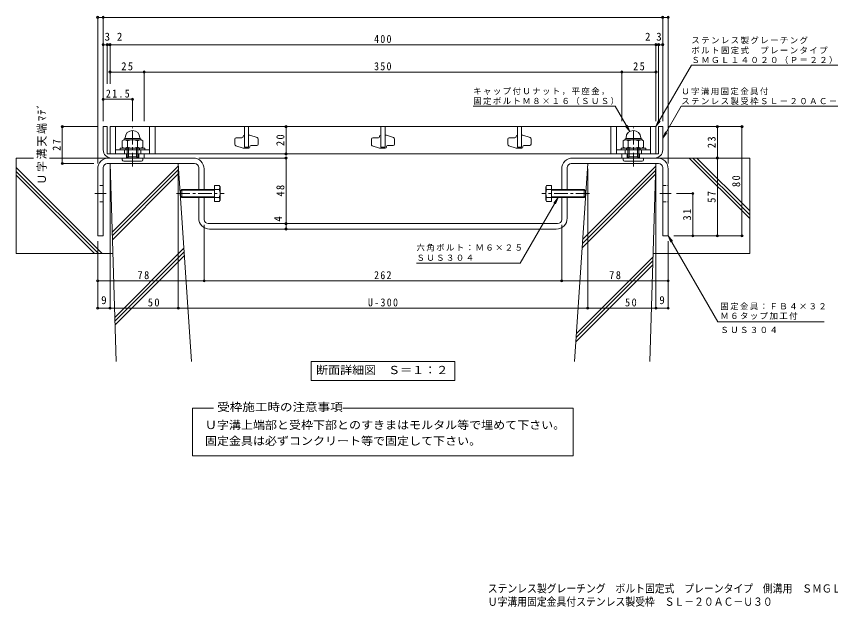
# Model space of a CAD drawing. Units: millimetres at full size. Extents: x -441 to 457, y -392 to 305.
# Drawn here: x -441 to 156, y -392 to 41 of the extents above; entities that cross this region are included whole.
import ezdxf
from ezdxf.enums import TextEntityAlignment as Align

# ---------------------------------------------------------------- set-up
doc = ezdxf.new("R2010")
doc.units = ezdxf.units.MM
doc.header["$LTSCALE"] = 2
doc.header["$PDMODE"] = 32
doc.header["$PDSIZE"] = 1.6
doc.linetypes.add('CHAIN1', pattern=[8, 5, -1, 1, -1])
doc.linetypes.add('DASHED1', pattern=[1.8, 1.2, -0.6])
for name, color, linetype, lineweight in [('D-1_躯体', 2, 'Continuous', 9), ('D-2_仕上', 3, 'Continuous', 9), ('D-4_文字', 7, 'Continuous', 9), ('D-5_建具', 7, 'Continuous', 9), ('D-6_間仕切', 6, 'Continuous', 9), ('D-8_ハッチ', 3, 'Continuous', 9), ('D-A_インテリア', 2, 'Continuous', 9), ('D-B_衛生陶器', 2, 'Continuous', 9)]:
    doc.layers.add(name, color=color, linetype=linetype, lineweight=lineweight)
doc.layers.add('F-0_F-0ﾚｲﾔ', color=2, linetype='Continuous')
doc.styles.add('ＭＳ ゴシック', font='')
doc.styles.get('ＭＳ ゴシック').set_extended_font_data('MS Gothic')

msp = doc.modelspace()

# ---------------------------------------------------------------- linework, layer by layer
at = {"layer": 'D-1_躯体'}
for p, q in [((-377.336, -40.212), (-377.336, -57.212)), ((29.664, -60.012), (29.664, -40.212)), ((29.664, -40.212), (32.664, -40.212)), ((32.664, -40.212), (32.664, -57.212)), ((-360.336, -63.212), (-360.336, -60.212)), ((-351.336, -63.212), (-351.336, -60.212)), ((6.664, -63.212), (6.664, -60.212)), ((15.664, -63.212), (15.664, -60.212))]:
    msp.add_line(p, q, dxfattribs=at)
for points in [[(-374.336, -60.012), (-374.336, -40.212), (-377.336, -40.212)], [(-371.336, -63.212), (-347.336, -63.212), (-347.336, -60.212), (-374.136, -60.212)], [(26.664, -63.212), (2.664, -63.212), (2.664, -60.212), (29.464, -60.212)]]:
    msp.add_lwpolyline(points, dxfattribs=at)
for centre, radius, start, end in [((-371.336, -57.212), 6, 180, 270), ((26.664, -57.212), 6, 270, 0), ((-374.136, -60.012), 0.2, 180, 270), ((29.464, -60.012), 0.2, 270, 0)]:
    msp.add_arc(centre, radius, start, end, dxfattribs=at)
at = {"layer": 'D-2_仕上'}
for p, q in [((-372.336, -60.212), (-372.336, -40.212)), ((-368.336, -60.212), (-368.336, -40.212)), ((-343.336, -60.212), (-343.336, -40.212)), ((-339.336, -60.212), (-339.336, -40.212)), ((-273.836, -55.212), (-273.836, -40.212)), ((-270.836, -40.212), (-270.836, -55.212)), ((-173.836, -55.212), (-173.836, -40.212)), ((-170.836, -40.212), (-170.836, -55.212)), ((-73.836, -55.212), (-73.836, -40.212)), ((-70.836, -40.212), (-70.836, -55.212)), ((-5.336, -40.212), (-5.336, -60.212)), ((-1.336, -40.212), (-1.336, -60.212)), ((23.664, -40.212), (23.664, -60.212)), ((-274.836, -47.662), (-274.836, -47.262)), ((-274.036, -46.462), (-273.836, -46.462)), ((-270.836, -46.462), (-269.836, -46.462)), ((-269.836, -46.462), (-264.52, -48.234)), ((-174.836, -47.662), (-174.836, -47.262)), ((-174.036, -46.462), (-173.836, -46.462)), ((-170.836, -46.462), (-169.836, -46.462)), ((-169.836, -46.462), (-164.52, -48.234)), ((-74.836, -47.662), (-74.836, -47.262)), ((-74.036, -46.462), (-73.836, -46.462)), ((-70.836, -46.462), (-69.836, -46.462)), ((-69.836, -46.462), (-64.52, -48.234)), ((-280.836, -53.241), (-280.836, -49.462)), ((-279.836, -48.462), (-275.636, -48.462)), ((-263.836, -49.182), (-263.836, -52.962)), ((-180.836, -53.241), (-180.836, -49.462)), ((-179.836, -48.462), (-175.636, -48.462)), ((-163.836, -49.182), (-163.836, -52.962)), ((-80.836, -53.241), (-80.836, -49.462)), ((-79.836, -48.462), (-75.636, -48.462)), ((-63.836, -49.182), (-63.836, -52.962)), ((-343.336, -57.212), (-368.336, -57.212)), ((-361.836, -60.212), (-361.836, -57.212)), ((-349.836, -60.212), (-349.836, -57.212)), ((-273.836, -55.212), (-270.836, -55.212)), ((-269.836, -54.762), (-269.836, -55.162)), ((-264.836, -53.962), (-269.036, -53.962)), ((-173.836, -55.212), (-170.836, -55.212)), ((-169.836, -54.762), (-169.836, -55.162)), ((-164.836, -53.962), (-169.036, -53.962)), ((-73.836, -55.212), (-70.836, -55.212)), ((-69.836, -54.762), (-69.836, -55.162)), ((-64.836, -53.962), (-69.036, -53.962)), ((23.664, -57.212), (-1.336, -57.212)), ((5.164, -60.212), (5.164, -57.212)), ((17.164, -60.212), (17.164, -57.212)), ((27.664, -60.212), (-372.336, -60.212))]:
    msp.add_line(p, q, dxfattribs=at)
for points in [[(-372.336, -40.212), (27.664, -40.212), (27.664, -60.212)], [(-270.636, -55.962), (-274.836, -55.962), (-280.153, -54.19)], [(-170.636, -55.962), (-174.836, -55.962), (-180.153, -54.19)], [(-70.636, -55.962), (-74.836, -55.962), (-80.153, -54.19)]]:
    msp.add_lwpolyline(points, dxfattribs=at)
for centre, radius, start, end in [((-275.636, -47.662), 0.8, 270, 0), ((-274.036, -47.262), 0.8, 90, 180), ((-175.636, -47.662), 0.8, 270, 0), ((-174.036, -47.262), 0.8, 90, 180), ((-75.636, -47.662), 0.8, 270, 0), ((-74.036, -47.262), 0.8, 90, 180), ((-279.836, -49.462), 1, 90, 180), ((-279.836, -53.241), 1, 180, 251.56505), ((-264.836, -52.962), 1, 270, 0), ((-264.836, -49.182), 1, 0, 71.56505), ((-179.836, -49.462), 1, 90, 180), ((-179.836, -53.241), 1, 180, 251.56505), ((-164.836, -52.962), 1, 270, 0), ((-164.836, -49.182), 1, 0, 71.56505), ((-79.836, -49.462), 1, 90, 180), ((-79.836, -53.241), 1, 180, 251.56505), ((-64.836, -52.962), 1, 270, 0), ((-64.836, -49.182), 1, 0, 71.56505), ((-270.636, -55.162), 0.8, 270, 0), ((-269.036, -54.762), 0.8, 90, 180), ((-170.636, -55.162), 0.8, 270, 0), ((-169.036, -54.762), 0.8, 90, 180), ((-70.636, -55.162), 0.8, 270, 0), ((-69.036, -54.762), 0.8, 90, 180)]:
    msp.add_arc(centre, radius, start, end, dxfattribs=at)
at = {"layer": 'D-4_文字'}
for p, q in [((-381.336, 40.388), (-381.336, -67.212)), ((-381.336, 39.788), (-377.336, 39.788)), ((-377.336, 40.388), (-377.336, -36.212)), ((-377.336, 39.788), (32.664, 39.788)), ((32.664, 40.388), (32.664, -36.212)), ((32.664, 39.788), (36.664, 39.788)), ((36.664, 40.388), (36.664, -67.212)), ((-377.336, 19.788), (-374.336, 19.788)), ((-374.336, 20.388), (-374.336, -8.777)), ((-374.336, 19.788), (-372.336, 19.788)), ((-372.336, 20.388), (-372.336, -8.777)), ((-372.336, 19.788), (27.664, 19.788)), ((27.664, 20.388), (27.664, -36.212)), ((27.664, 19.788), (29.664, 19.788)), ((29.664, 20.388), (29.664, -36.212)), ((29.664, 19.788), (32.664, 19.788)), ((-347.336, 0.388), (-347.336, -36.212)), ((2.664, 0.388), (2.664, -36.212)), ((-372.336, -0.212), (-347.336, -0.212)), ((-347.336, -0.212), (2.664, -0.212)), ((2.664, -0.212), (27.664, -0.212)), ((-377.336, -20.212), (-355.836, -20.212)), ((-355.836, -19.612), (-355.836, -36.212)), ((-407.936, -40.212), (-381.336, -40.212)), ((-407.336, -40.212), (-407.336, -67.212)), ((-243.336, -40.212), (-243.336, -60.212)), ((91.264, -40.212), (36.664, -40.212)), ((72.664, -63.212), (72.664, -40.212)), ((90.664, -120.212), (90.664, -40.212)), ((-242.736, -63.212), (-307.336, -63.212)), ((-243.336, -63.212), (-243.336, -111.212)), ((72.664, -120.212), (72.664, -63.212)), ((-407.936, -67.212), (-384.265, -67.212)), ((-372.337, -173.747), (-372.337, -71.212)), ((-322.337, -173.747), (-322.337, -71.212)), ((-22.337, -173.747), (-22.337, -71.212)), ((27.663, -173.747), (27.663, -71.212)), ((55.264, -89.212), (42.792, -89.212)), ((54.664, -120.212), (54.664, -89.212)), ((-303.336, -153.769), (-303.336, -112.212)), ((-243.336, -111.212), (-243.336, -115.212)), ((-41.336, -153.769), (-41.336, -112.212)), ((-381.336, -173.747), (-381.336, -124.212)), ((36.664, -173.747), (36.664, -124.212)), ((91.264, -120.212), (40.664, -120.212)), ((-381.336, -153.169), (-303.336, -153.169)), ((-303.336, -153.169), (-41.336, -153.169)), ((-41.336, -153.169), (36.664, -153.169)), ((-381.336, -173.147), (-372.337, -173.147)), ((-372.337, -173.147), (-322.337, -173.147)), ((-322.337, -173.147), (-22.337, -173.147)), ((-22.337, -173.147), (27.663, -173.147)), ((27.663, -173.147), (36.664, -173.147))]:
    msp.add_line(p, q, dxfattribs=at)
for p in [(-381.336, 39.788), (-377.336, 39.788), (32.664, 39.788), (36.664, 39.788), (-377.336, 19.788), (-374.336, 19.788), (-372.336, 19.788), (27.664, 19.788), (29.664, 19.788), (32.664, 19.788), (-372.336, -0.212), (-347.336, -0.212), (2.664, -0.212), (27.664, -0.212), (-377.336, -20.212), (-355.836, -20.212), (-407.336, -40.212), (-243.336, -40.212), (72.664, -40.212), (90.664, -40.212), (-243.336, -60.212), (-243.336, -63.212), (72.664, -63.212), (-407.336, -67.212), (54.664, -89.212), (-243.336, -111.212), (-243.336, -115.212), (54.664, -120.212), (72.664, -120.212), (90.664, -120.212), (-381.336, -153.169), (-303.336, -153.169), (-41.336, -153.169), (36.664, -153.169), (-381.336, -173.147), (-372.337, -173.147), (-322.337, -173.147), (-22.337, -173.147), (27.663, -173.147), (36.664, -173.147)]:
    msp.add_point(p, dxfattribs=at)
at = {"layer": 'D-5_建具'}
for p, q in [((53.644, 4.788), (178.649, 4.788)), ((-106.231, -25.212), (-2.231, -25.212)), ((-2.231, -25.212), (8.464, -43.735)), ((46.231, -25.212), (32.664, -48.712)), ((46.231, -25.212), (178.236, -25.212)), ((8.464, -43.735), (5.42, -39.768)), ((8.464, -43.735), (6.55, -39.116)), ((27.664, -40.212), (30.707, -36.245)), ((32.664, -48.712), (34.577, -44.092)), ((32.664, -48.712), (35.707, -44.745)), ((-44.078, -92.212), (-47.122, -96.178)), ((73.037, -183.212), (36.664, -120.212)), ((36.664, -120.212), (39.707, -124.178)), ((36.664, -120.212), (38.577, -124.831)), ((-71.791, -140.212), (-147.791, -140.212)), ((150.852, -183.212), (73.037, -183.212)), ((-224.937, -212.212), (-119.737, -212.212)), ((-224.937, -212.212), (-224.937, -226.212)), ((-119.737, -212.212), (-119.737, -226.212)), ((-224.937, -226.212), (-119.737, -226.212)), ((-311.795, -246.335), (-296.578, -246.335)), ((-311.795, -281.257), (-311.795, -246.335)), ((-201.865, -246.335), (-32.878, -246.335)), ((-32.878, -246.335), (-32.878, -281.257)), ((-32.878, -281.257), (-311.795, -281.257))]:
    msp.add_line(p, q, dxfattribs=at)
for points in [[(53.644, 4.788), (27.664, -40.212), (29.577, -35.592)], [(-71.791, -140.212), (-44.078, -92.212), (-45.992, -96.831)]]:
    msp.add_lwpolyline(points, dxfattribs=at)
at = {"layer": 'D-6_間仕切'}
for p, q in [((-441.017, -63.212), (-441.017, -133.212)), ((-428.306, -63.212), (-441.017, -63.212)), ((-373.346, -63.212), (-416.735, -63.212)), ((28.664, -63.212), (96.363, -63.212)), ((96.363, -107.594), (51.981, -63.212)), ((96.363, -104.766), (54.809, -63.212)), ((96.363, -101.938), (57.638, -63.212)), ((96.363, -63.212), (96.363, -133.212)), ((-377.974, -133.212), (-441.017, -70.169)), ((-372.337, -67.212), (-322.337, -67.212)), ((-372.337, -67.212), (-367.805, -212.212)), ((-370.764, -117.54), (-322.218, -68.994)), ((-312.67, -212.212), (-322.337, -67.212)), ((-32.003, -212.212), (-22.337, -67.212)), ((-26.044, -122.82), (27.602, -69.174)), ((27.663, -67.212), (-22.337, -67.212)), ((27.663, -67.212), (23.132, -212.212)), ((-380.802, -133.212), (-441.017, -72.998)), ((-383.631, -133.212), (-441.017, -75.826)), ((-370.678, -120.282), (-322.041, -71.645)), ((-370.592, -123.025), (-321.864, -74.297)), ((-26.448, -128.88), (27.42, -75.013)), ((-26.246, -125.85), (27.511, -72.093)), ((-368.815, -179.885), (-318.199, -129.269)), ((-370.274, -133.212), (-441.017, -133.212)), ((-368.73, -182.627), (-318.023, -131.92)), ((-368.644, -185.37), (-317.846, -134.572)), ((-30.636, -191.705), (25.528, -135.541)), ((25.601, -133.212), (96.363, -133.212)), ((-31.04, -197.766), (25.346, -141.38)), ((-30.838, -194.736), (25.437, -138.461))]:
    msp.add_line(p, q, dxfattribs=at)
at = {"layer": 'D-8_ハッチ'}
for p, q in [((-373.336, -63.212), (-311.336, -63.212)), ((-33.336, -63.212), (28.664, -63.212)), ((-381.336, -120.212), (-381.336, -71.212)), ((-377.336, -120.212), (-377.336, -70.212)), ((-374.336, -67.212), (-310.336, -67.212)), ((-307.336, -70.212), (-307.336, -86.212)), ((-303.336, -71.212), (-303.336, -86.212)), ((-41.336, -86.212), (-41.336, -71.212)), ((-37.336, -86.212), (-37.336, -70.212)), ((-34.336, -67.212), (29.664, -67.212)), ((32.664, -70.212), (32.664, -120.212)), ((36.664, -71.212), (36.664, -120.212)), ((-307.336, -92.212), (-307.336, -107.212)), ((-303.336, -92.212), (-303.336, -108.212)), ((-41.336, -108.212), (-41.336, -92.212)), ((-37.336, -107.212), (-37.336, -92.212)), ((-300.336, -111.212), (-44.336, -111.212)), ((-299.336, -115.212), (-45.336, -115.212)), ((-381.336, -120.212), (-377.336, -120.212)), ((36.664, -120.212), (32.664, -120.212))]:
    msp.add_line(p, q, dxfattribs=at)
at = {"layer": 'D-8_ハッチ', "linetype": 'DASHED1'}
for p, q in [((-377.336, -83.212), (-381.336, -83.212)), ((32.663, -83.212), (36.663, -83.212)), ((-377.336, -95.212), (-381.336, -95.212)), ((32.663, -95.212), (36.663, -95.212))]:
    msp.add_line(p, q, dxfattribs=at)
at = {"layer": 'D-8_ハッチ', "color": 7, "linetype": 'CHAIN1'}
for p, q in [((-383.465, -89.212), (-375.208, -89.212)), ((30.535, -89.212), (38.792, -89.212))]:
    msp.add_line(p, q, dxfattribs=at)
at = {"layer": 'D-8_ハッチ'}
for centre, radius, start, end in [((-373.336, -71.212), 8, 90, 180), ((-311.336, -71.212), 8, 0, 90), ((-33.336, -71.212), 8, 90, 180), ((28.664, -71.212), 8, 0, 90), ((-374.336, -70.212), 3, 90, 180), ((-310.336, -70.212), 3, 0, 90), ((-34.336, -70.212), 3, 90, 180), ((29.664, -70.212), 3, 0, 90), ((-299.336, -107.212), 8, 180, 270), ((-45.336, -107.212), 8, 270, 0), ((-300.336, -108.212), 3, 180, 270), ((-44.336, -108.212), 3, 270, 0)]:
    msp.add_arc(centre, radius, start, end, dxfattribs=at)
at = {"layer": 'D-A_インテリア'}
for p, q in [((-295.737, -83.438), (-292.241, -83.438)), ((-295.737, -83.438), (-295.737, -94.985)), ((-292.241, -83.438), (-291.737, -84.312)), ((-52.432, -83.438), (-52.937, -84.312)), ((-48.937, -83.438), (-52.432, -83.438)), ((-48.937, -83.438), (-48.937, -94.985)), ((-319.737, -86.212), (-320.737, -87.212)), ((-320.737, -87.212), (-320.737, -91.212)), ((-295.737, -86.812), (-320.337, -86.812)), ((-319.737, -86.212), (-319.737, -92.212)), ((-295.737, -86.212), (-319.737, -86.212)), ((-295.737, -86.325), (-292.241, -86.325)), ((-291.737, -84.312), (-291.737, -94.112)), ((-52.937, -84.312), (-52.937, -94.112)), ((-48.937, -86.325), (-52.432, -86.325)), ((-48.937, -86.212), (-24.937, -86.212)), ((-48.937, -86.812), (-24.337, -86.812)), ((-24.937, -86.212), (-23.937, -87.212)), ((-24.937, -86.212), (-24.937, -92.212)), ((-23.937, -87.212), (-23.937, -91.212)), ((-319.737, -92.212), (-320.737, -91.212)), ((-295.737, -91.612), (-320.337, -91.612)), ((-295.737, -92.212), (-319.737, -92.212)), ((-295.737, -92.098), (-292.241, -92.098)), ((-295.737, -94.985), (-292.241, -94.985)), ((-292.241, -94.985), (-291.737, -94.112)), ((-52.432, -94.985), (-52.937, -94.112)), ((-48.937, -92.098), (-52.432, -92.098)), ((-48.937, -94.985), (-52.432, -94.985)), ((-48.937, -91.612), (-24.337, -91.612)), ((-48.937, -92.212), (-24.937, -92.212)), ((-24.937, -92.212), (-23.937, -91.212))]:
    msp.add_line(p, q, dxfattribs=at)
at = {"layer": 'D-A_インテリア', "color": 7, "linetype": 'CHAIN1'}
for p, q in [((-323.737, -89.212), (-288.737, -89.212)), ((-20.936, -89.212), (-55.936, -89.212))]:
    msp.add_line(p, q, dxfattribs=at)
at = {"layer": 'D-A_インテリア'}
for centre, radius, start, end in [((-294.741, -84.882), 2.887, 330.00001, 29.99999), ((-49.932, -84.882), 2.887, 150.00001, 209.99999), ((-300.251, -89.212), 8.514, 340.18087, 19.81913), ((-44.422, -89.212), 8.514, 160.18087, 199.81913), ((-294.741, -93.542), 2.887, 330.00001, 29.99999), ((-49.932, -93.542), 2.887, 150.00001, 209.99999)]:
    msp.add_arc(centre, radius, start, end, dxfattribs=at)
at = {"layer": 'D-B_衛生陶器', "color": 7, "linetype": 'CHAIN1'}
for p, q in [((-355.836, -69.294), (-355.836, -40.886)), ((11.164, -69.294), (11.164, -40.886))]:
    msp.add_line(p, q, dxfattribs=at)
at = {"layer": 'D-B_衛生陶器'}
for p, q in [((-362.039, -49.912), (-363.342, -50.664)), ((-363.342, -50.664), (-363.342, -55.259)), ((-362.236, -49.912), (-362.236, -50.026)), ((-349.634, -49.912), (-362.039, -49.912)), ((-361.236, -48.912), (-361.236, -48.412)), ((-350.436, -48.912), (-361.236, -48.912)), ((-359.589, -50.664), (-359.589, -55.259)), ((-352.084, -50.664), (-352.084, -55.259)), ((-350.436, -48.912), (-350.436, -48.412)), ((-349.634, -49.912), (-348.331, -50.664)), ((-349.436, -49.912), (-349.436, -50.026)), ((-348.331, -50.664), (-348.331, -55.259)), ((4.961, -49.912), (3.658, -50.664)), ((3.658, -50.664), (3.658, -55.259)), ((4.764, -49.912), (4.764, -50.026)), ((17.366, -49.912), (4.961, -49.912)), ((5.764, -48.912), (5.764, -48.412)), ((16.564, -48.912), (5.764, -48.912)), ((7.411, -50.664), (7.411, -55.259)), ((14.916, -50.664), (14.916, -55.259)), ((16.564, -48.912), (16.564, -48.412)), ((17.366, -49.912), (18.669, -50.664)), ((17.564, -49.912), (17.564, -50.026)), ((18.669, -50.664), (18.669, -55.259)), ((-364.836, -56.012), (-346.836, -56.012)), ((-362.039, -56.012), (-363.342, -55.259)), ((-360.836, -56.012), (-360.836, -57.212)), ((-359.837, -63.212), (-359.837, -56.012)), ((-358.837, -62.212), (-358.837, -56.012)), ((-352.836, -62.212), (-352.836, -56.012)), ((-351.836, -63.212), (-351.836, -56.012)), ((-350.836, -56.012), (-350.836, -57.212)), ((-349.634, -56.012), (-348.331, -55.259)), ((2.164, -56.012), (20.164, -56.012)), ((4.961, -56.012), (3.658, -55.259)), ((6.164, -56.012), (6.164, -57.212)), ((7.164, -63.212), (7.164, -56.012)), ((8.164, -62.212), (8.164, -56.012)), ((14.164, -62.212), (14.164, -56.012)), ((15.164, -63.212), (15.164, -56.012)), ((16.164, -56.012), (16.164, -57.212)), ((17.366, -56.012), (18.669, -55.259)), ((-363.336, -64.512), (-363.336, -63.212)), ((-362.336, -65.512), (-349.336, -65.512)), ((-359.837, -63.212), (-358.837, -62.212)), ((-358.837, -62.212), (-352.836, -62.212)), ((-351.836, -63.212), (-352.836, -62.212)), ((-348.336, -64.512), (-348.336, -63.212)), ((3.664, -64.512), (3.664, -63.212)), ((4.664, -65.512), (17.664, -65.512)), ((7.164, -63.212), (8.164, -62.212)), ((8.164, -62.212), (14.164, -62.212)), ((15.164, -63.212), (14.164, -62.212)), ((18.664, -64.512), (18.664, -63.212))]:
    msp.add_line(p, q, dxfattribs=at)
for points in [[(-346.836, -56.012), (-346.836, -57.212), (-364.836, -57.212), (-364.836, -56.012)], [(20.164, -56.012), (20.164, -57.212), (2.164, -57.212), (2.164, -56.012)]]:
    msp.add_lwpolyline(points, dxfattribs=at)
for centre, radius, start, end in [((-355.836, -48.412), 5.4, 0, 180), ((11.164, -48.412), 5.4, 0, 180), ((-361.236, -49.912), 1, 90, 180), ((-362.039, -54.275), 4.363, 55.84651, 90.00017), ((-355.836, -59.646), 9.734, 67.32404, 112.67596), ((-349.634, -54.275), 4.363, 89.99983, 124.15349), ((-350.436, -49.912), 1, 0, 90), ((5.764, -49.912), 1, 90, 180), ((4.961, -54.275), 4.363, 55.84651, 90.00017), ((11.164, -59.646), 9.734, 67.32404, 112.67596), ((17.366, -54.275), 4.363, 89.99983, 124.15349), ((16.564, -49.912), 1, 0, 90), ((-362.039, -51.649), 4.363, 269.99983, 304.15349), ((-355.836, -46.277), 9.734, 247.32404, 292.67596), ((-349.634, -51.649), 4.363, 235.84651, 270.00017), ((4.961, -51.649), 4.363, 269.99983, 304.15349), ((11.164, -46.277), 9.734, 247.32404, 292.67596), ((17.366, -51.649), 4.363, 235.84651, 270.00017), ((-362.336, -64.512), 1, 180, 270), ((-349.336, -64.512), 1, 270, 0), ((4.664, -64.512), 1, 180, 270), ((17.664, -64.512), 1, 270, 0)]:
    msp.add_arc(centre, radius, start, end, dxfattribs=at)

# ---------------------------------------------------------------- texts
at = {"layer": 'D-4_文字', "color": 2, "style": 'ＭＳ ゴシック'}
for s, p in [('3', (-376.316, 20.988)), ('2', (-367.303, 20.988)), ('2', (19.666, 20.988)), ('3', (27.898, 20.988)), ('9', (-378.837, -171.947)), ('9', (30.163, -171.947))]:
    msp.add_text(s, height=5.865, dxfattribs=at).set_placement(p, align=Align.BOTTOM_LEFT)
msp.add_text('4', height=5.865, rotation=90, dxfattribs=at).set_placement((-244.536, -109.785), align=Align.BOTTOM_LEFT)
at = {"layer": 'D-4_文字', "color": 2, "char_height": 5.865, "attachment_point": 7, "style": 'ＭＳ ゴシック'}
for s, insert in [('\\T1.27;\\W0.9;400', (-178.836, 20.988)), ('\\T1.27;\\W0.95;25', (-364.086, 0.988)), ('\\T1.27;\\W0.9;350', (-178.836, 0.988)), ('\\T1.27;\\W0.95;25', (10.914, 0.988)), ('\\T1.28;\\W0.9;21.5', (-375.336, -19.012)), ('\\T1.27;\\W0.95;78', (-352.196, -151.969)), ('\\T1.27;\\W0.9;262', (-178.836, -151.969)), ('\\T1.27;\\W0.95;78', (-6.586, -151.969)), ('\\T1.27;\\W0.95;50', (-344.66, -171.947)), ('\\T1.28;\\W0.9;U-300', (-183.337, -171.947)), ('\\T1.27;\\W0.95;50', (4.999, -171.947))]:
    msp.add_mtext(s, dxfattribs=dict(at, insert=insert))
at = {"layer": 'D-4_文字', "color": 2, "char_height": 5.865, "attachment_point": 7, "rotation": 90, "style": 'ＭＳ ゴシック'}
for s, insert in [('\\T1.16;Ｕ字溝天端ﾏﾃﾞ', (-418.661, -82.712)), ('\\T1.27;\\W0.95;20', (-244.536, -54.462)), ('\\T1.27;\\W0.95;27', (-408.536, -57.962)), ('\\T1.27;\\W0.95;23', (71.464, -55.962)), ('\\T1.27;\\W0.95;80', (89.464, -84.462)), ('\\T1.27;\\W0.95;48', (-244.536, -91.462)), ('\\T1.27;\\W0.95;57', (71.464, -95.962)), ('\\T1.27;\\W0.95;31', (53.464, -108.962))]:
    msp.add_mtext(s, dxfattribs=dict(at, insert=insert))
at = {"layer": 'D-5_建具', "color": 2, "style": 'ＭＳ ゴシック'}
for s, width, p in [('断面詳細図\u3000Ｓ＝１：２', 1.1, (-221.337, -223.212)), ('受枠施工時の注意事項', 1.15, (-293.801, -250.305)), ('Ｕ字溝上端部と受枠下部とのすきまはモルタル等で埋めて下さい。', 1.1, (-302.801, -263.445)), ('固定金具は必ずコンクリート等で固定して下さい。', 1.1, (-302.801, -275.105))]:
    msp.add_text(s, height=5.865, dxfattribs=dict(at, width=width)).set_placement(p, align=Align.BOTTOM_LEFT)
at = {"layer": 'D-5_建具', "char_height": 4.399, "attachment_point": 7, "style": 'ＭＳ ゴシック'}
for s, insert in [('\\T1.17;ステンレス製グレーチング', (53.649, 20.287)), ('\\T1.17;ボルト固定式\u3000プレーンタイプ\u3000側溝用', (53.649, 12.89)), ('\\T1.17;ＳＭＧＬ１４０２０（Ｐ＝２２）', (53.649, 5.74)), ('\\T1.17;キャップ付Ｕナット，平座金，', (-106.231, -17.11)), ('\\T1.17;Ｕ字溝用固定金具付', (46.236, -17.11)), ('\\T1.17;固定ボルトＭ８×１６（ＳＵＳ）', (-106.231, -24.26)), ('\\T1.17;ステンレス製受枠ＳＬ－２０ＡＣ－Ｕ３０', (46.236, -24.26)), ('\\T1.17;六角ボルト：Ｍ６×２５', (-147.791, -131.545)), ('\\T1.17;ＳＵＳ３０４', (-147.791, -138.545)), ('\\T1.17;固定金具：ＦＢ４×３２', (74.852, -174.545)), ('\\T1.17;Ｍ６タップ加工付', (74.852, -181.545)), ('\\T1.17;ＳＵＳ３０４', (74.852, -191.432))]:
    msp.add_mtext(s, dxfattribs=dict(at, insert=insert))
at = {"layer": 'F-0_F-0ﾚｲﾔ', "style": 'ＭＳ ゴシック', "width": 0.9}
for s, p in [('ステンレス製グレーチング\u3000ボルト固定式\u3000プレーンタイプ\u3000側溝用\u3000ＳＭＧＬ\u3000１４０２０（Ｐ＝２２）', (-95.565, -383.172)), ('Ｕ字溝用固定金具付ステンレス製受枠\u3000ＳＬ－２０ＡＣ－Ｕ３０', (-95.565, -392.863))]:
    msp.add_text(s, height=5.865, dxfattribs=at).set_placement(p, align=Align.BOTTOM_LEFT)

doc.saveas('drawing.dxf')
